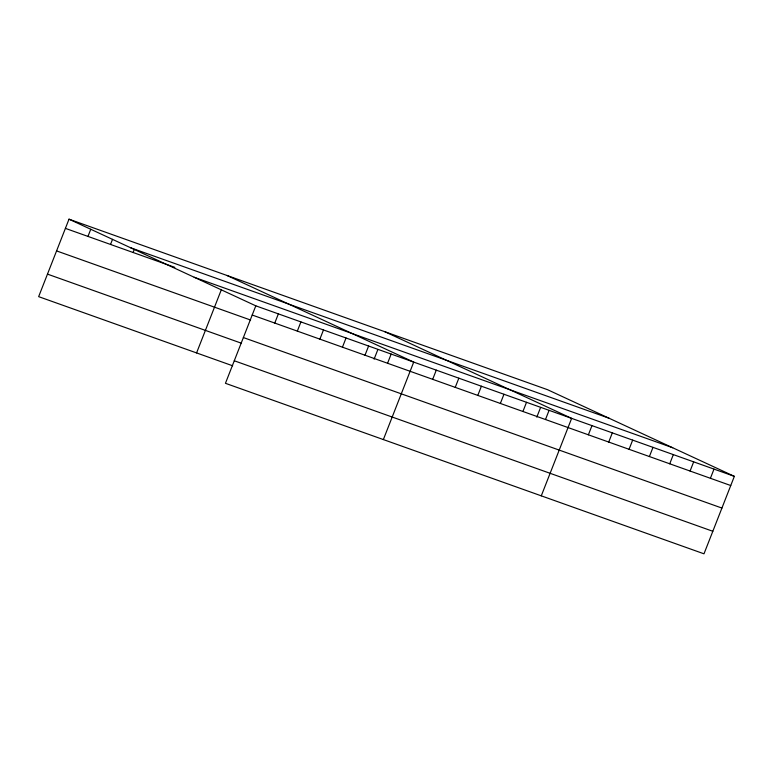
<?xml version="1.0" encoding="UTF-8"?>
<svg xmlns="http://www.w3.org/2000/svg" width="773" height="773" viewBox="0 0 773 773"><rect width="100%" height="100%" fill="white"/><g stroke="black" fill="none" stroke-linecap="round" stroke-linejoin="round"><path stroke-width="1.16" d="M69.01 219.184L255.805 305.837L225.445 383.302L703.99 553.816L734.35 476.352L547.555 389.698L69.01 219.184L38.65 296.648L232.663 365.784M87.967 236.412L90.77 229.262M110.529 244.452L112.529 239.34M133.091 252.491L134.289 249.428M196.574 352.923L221.223 290.01M274.763 323.066L278.367 313.877M297.325 331.105L300.919 321.916M319.877 339.144L323.481 329.955M342.439 347.183L346.043 337.994M365.001 355.213L368.605 346.033M374.103 359.145L377.891 349.493M387.563 363.252L391.167 354.063M383.36 439.576L413.719 362.102L226.933 275.449M432.687 379.33L436.281 370.141M455.239 387.37L458.843 378.181M477.801 395.409L481.405 386.22M500.363 403.448L503.967 394.259M522.925 411.487L526.519 402.298M536.81 417.12L540.598 407.468M545.487 419.526L549.081 410.337M541.284 495.841L571.643 418.377L384.848 331.723M588.379 434.812L591.983 425.623M608.718 442.059L612.322 432.87M629.058 449.306L632.662 440.117M649.397 456.553L653.001 447.364M669.737 463.8L673.331 454.611M690.076 471.037L693.671 461.858M710.406 478.284L714.01 469.105M130.647 247.775L609.201 418.29M65.405 228.373L174.824 267.361M194.158 277.246L672.713 447.751M255.805 305.837L734.35 476.352M252.201 315.026L730.746 485.531M56.574 250.906L250.597 320.032M243.369 337.559L721.914 508.064M47.482 274.125L241.495 343.251M234.277 360.769L712.822 531.283"/></g></svg>
